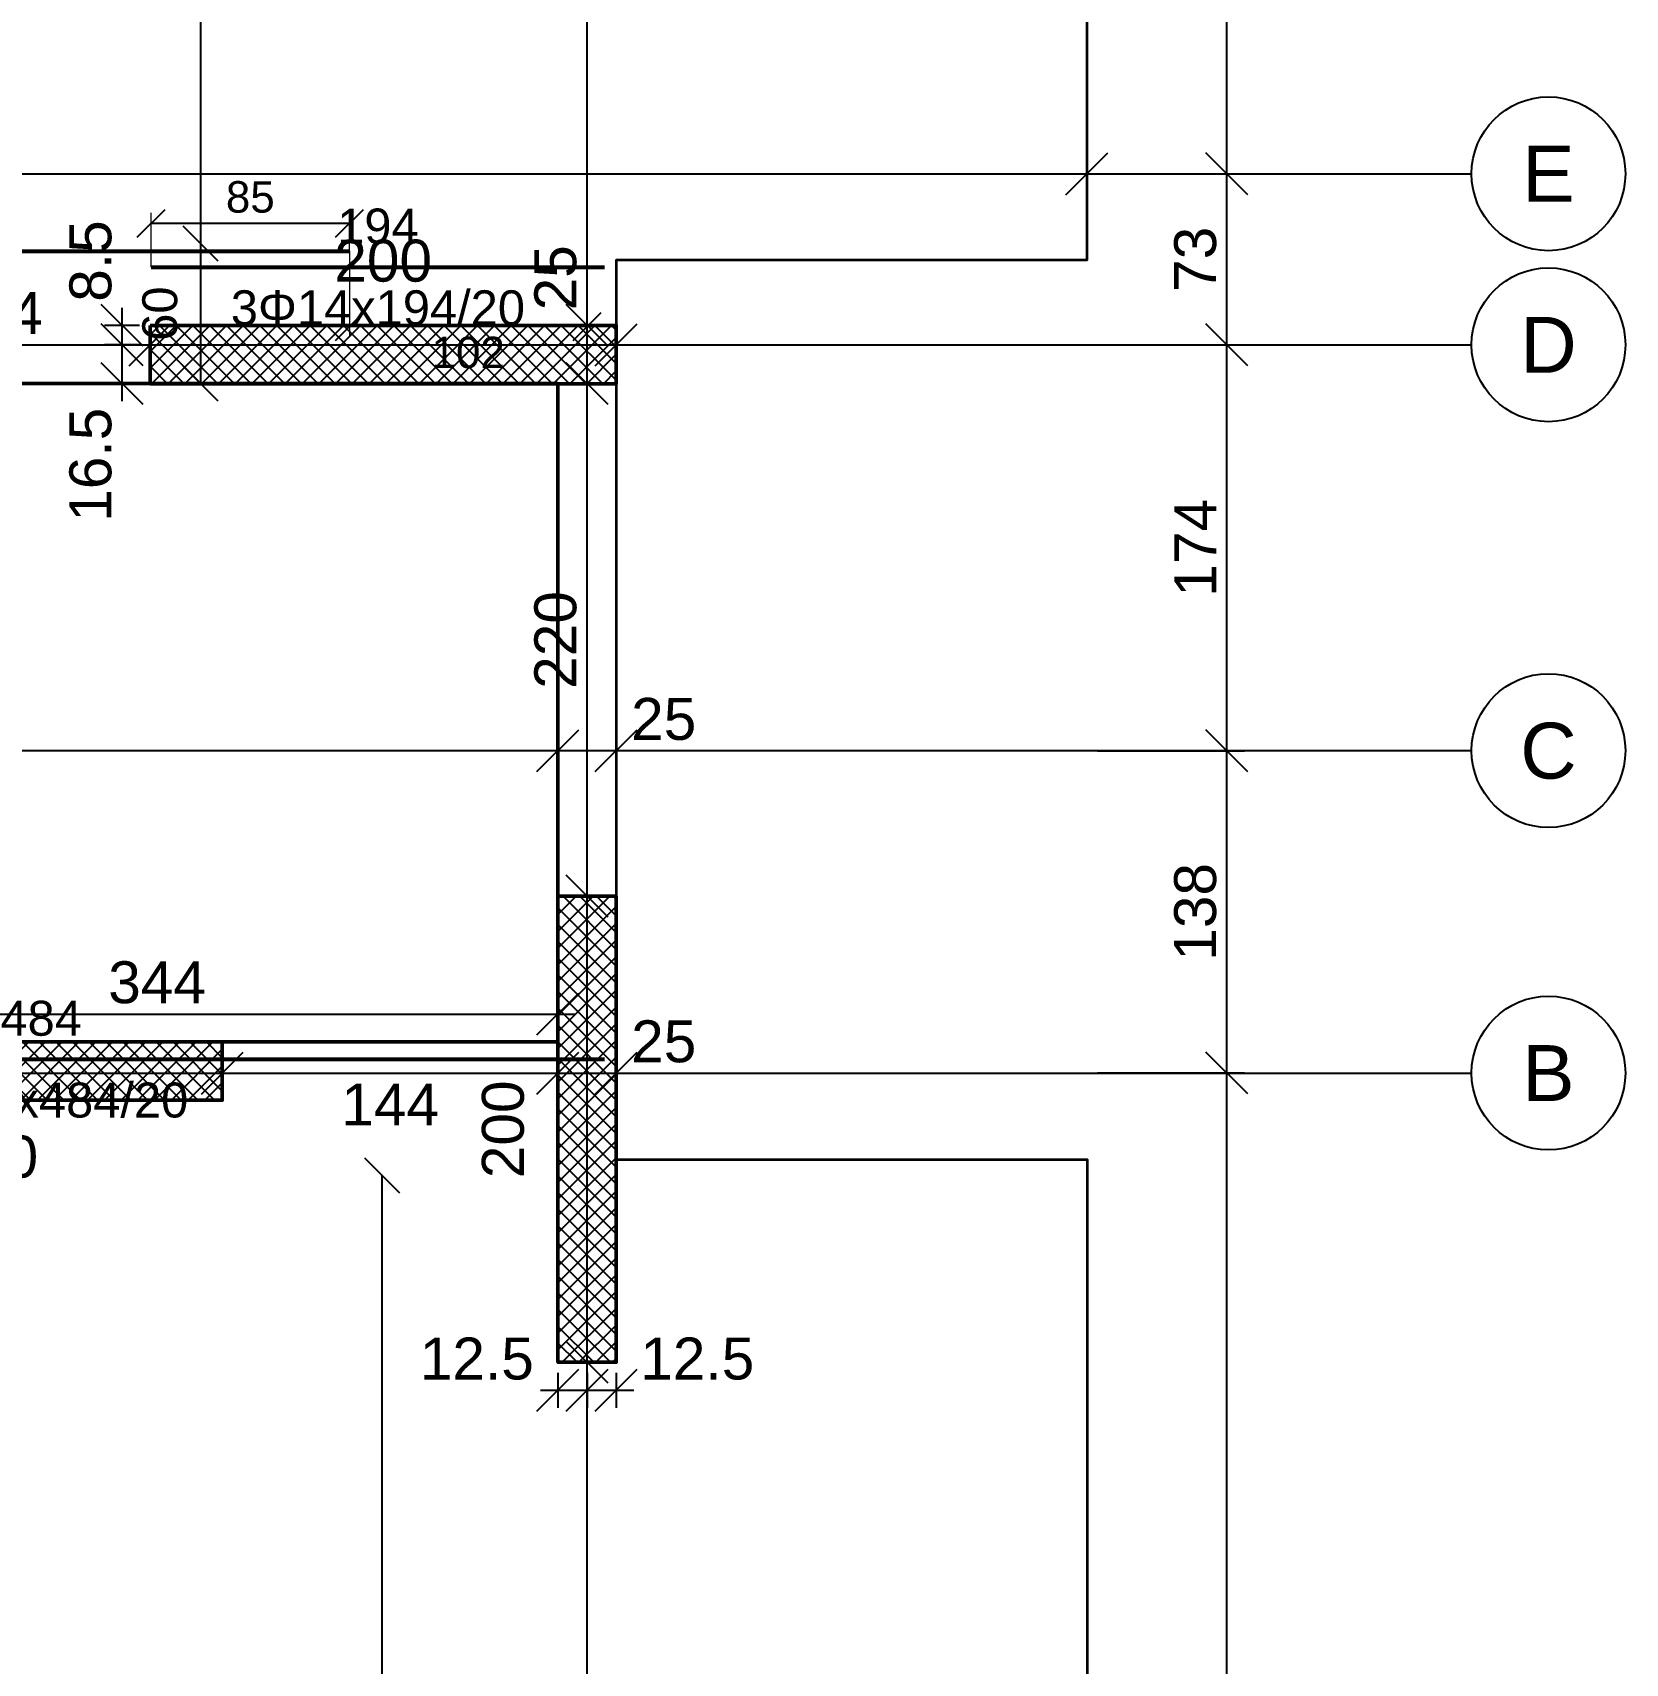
# Model space of a CAD drawing. Header units: millimetres. Extents: x -231 to 4719, y -2977 to 4533.
# Drawn here: x 1117 to 1800, y -2277 to -1577 of the extents above; entities that cross this region are included whole.
import ezdxf
from ezdxf.enums import TextEntityAlignment as Align

# ---------------------------------------------------------------- set-up
doc = ezdxf.new("R2010")
doc.units = ezdxf.units.MM
for name, color, linetype in [('FW_AXIS', 7, 'Continuous'), ('FW_DIM', 7, 'Continuous'), ('FW_WALL_HATCH', 8, 'Continuous'), ('REB_TOP_MESH_X', 5, 'Continuous'), ('REB_TOP_MESH_X_AXDIM', 5, 'Continuous'), ('REB_TOP_MESH_X_LAP', 5, 'Continuous'), ('REB_TOP_MESH_X_RANGE', 5, 'Continuous'), ('REB_TOP_MESH_X_TEXT', 5, 'Continuous')]:
    doc.layers.add(name, color=color, linetype=linetype)
for name, color, linetype, lineweight in [('OPENING', 90, 'Continuous', 50), ('SLAB', 3, 'Continuous', 35), ('WALL', 1, 'Continuous', 50)]:
    doc.layers.add(name, color=color, linetype=linetype, lineweight=lineweight)
doc.styles.add('REBAR_TXT', font='arial.ttf')
doc.styles.get("Standard").update_dxf_attribs({"font": 'arial.ttf'})
doc.dimstyles.new('FW_DIM', dxfattribs={"dimtxt": 18, "dimasz": 9, "dimexe": 7.5, "dimexo": 4.5, "dimgap": 4.5, "dimtad": 1, "dimdec": 0, "dimtxsty": 'Standard', "dimtsz": 9, "dimcen": 2.5, "dimdle": 7.5, "dimclrd": 256, "dimclre": 256, "dimclrt": 7, "dimazin": 3, "dimtfac": 1, "dimtmove": 2, "dimatfit": 3})
doc.dimstyles.new('REBAR LAP', dxfattribs={"dimtxt": 13.5, "dimasz": 2.5, "dimexe": 4.5, "dimexo": 0, "dimgap": 4.5, "dimtad": 1, "dimdec": 0, "dimtxsty": 'Standard', "dimtsz": 6, "dimcen": 2.5, "dimclrd": 6, "dimclre": 6, "dimclrt": 7, "dimazin": 3, "dimtfac": 1, "dimtmove": 2, "dimatfit": 3, "dimlwd": 25, "dimlwe": 18})
doc.dimstyles.new('REBAR M-200', dxfattribs={"dimtxt": 15, "dimasz": 15, "dimexe": 25, "dimexo": 12.5, "dimgap": 10, "dimtad": 1, "dimdec": 0, "dimtxsty": 'Standard', "dimblk": 'NONE', "dimcen": 50, "dimse1": 1, "dimse2": 1, "dimclrd": 6, "dimclre": 6, "dimclrt": 7, "dimazin": 3, "dimtfac": 1, "dimtmove": 2, "dimatfit": 3, "dimldrblk": 'NONE', "dimlwd": 53})
doc.dimstyles.new('REBAR RANGE', dxfattribs={"dimtxt": 15, "dimasz": 2.5, "dimexe": 0, "dimexo": 0, "dimgap": 10, "dimtad": 1, "dimdec": 0, "dimtxsty": 'Standard', "dimtsz": 7.5, "dimcen": 2.5, "dimse1": 1, "dimse2": 1, "dimclrd": 6, "dimclre": 6, "dimclrt": 7, "dimazin": 3, "dimtfac": 1, "dimtmove": 2, "dimatfit": 3, "dimlwd": 25})

# ---------------------------------------------------------------- blocks, each defined once
blk = doc.blocks.new('*D692')
at = {"color": 6, "lineweight": 53}
blk.add_line((878.5, -2017.62), (1362, -2017.62), dxfattribs=at)
at = {"layer": 'Defpoints'}
for p in [(878.5, -2017.62), (878.5, -2017.62), (1362, -2017.62)]:
    blk.add_point(p, dxfattribs=at)
at = {"layer": 'REB_TOP_MESH_X', "color": 7, "insert": (1120.25, -2000.12), "char_height": 15, "attachment_point": 5}
blk.add_mtext('484', dxfattribs=at)
blk = doc.blocks.new('_NONE')
blk = doc.blocks.new('*D698')
at = {"color": 6, "lineweight": 53}
blk.add_line((674.5, -1670.87), (1252.5, -1670.87), dxfattribs=at)
at = {"layer": 'Defpoints'}
for p in [(674.5, -1670.87), (674.5, -1670.87), (1252.5, -1670.87)]:
    blk.add_point(p, dxfattribs=at)
at = {"layer": 'REB_TOP_MESH_X', "color": 7, "insert": (963.5, -1653.37), "char_height": 15, "attachment_point": 5}
blk.add_mtext('578', dxfattribs=at)
blk = doc.blocks.new('*D699')
at = {"color": 6, "lineweight": 53}
blk.add_line((1167.5, -1677.62), (1362, -1677.62), dxfattribs=at)
at = {"layer": 'Defpoints'}
for p in [(1167.5, -1677.62), (1167.5, -1677.62), (1362, -1677.62)]:
    blk.add_point(p, dxfattribs=at)
at = {"layer": 'REB_TOP_MESH_X', "color": 7, "insert": (1264.75, -1660.12), "char_height": 15, "attachment_point": 5}
blk.add_mtext('194', dxfattribs=at)
blk = doc.blocks.new('_OBLIQUE')
at = {"color": 0, "linetype": 'BYBLOCK'}
blk.add_line((-0.5, -0.5), (0.5, 0.5), dxfattribs=at)
blk = doc.blocks.new('*D702')
at = {"color": 6, "lineweight": 18}
for p, q in [((1167.5, -1677.62), (1167.5, -1654.37)), ((1252.5, -1670.87), (1252.5, -1654.37))]:
    blk.add_line(p, q, dxfattribs=at)
at = {"color": 6, "lineweight": 25}
blk.add_line((1167.5, -1658.87), (1252.5, -1658.87), dxfattribs=at)
at = {"layer": 'Defpoints'}
for p in [(1167.5, -1658.87), (1252.5, -1670.87), (1167.5, -1677.62)]:
    blk.add_point(p, dxfattribs=at)
at = {"layer": 'REB_TOP_MESH_X_LAP', "color": 6, "xscale": 12, "yscale": 12}
for p in [(1167.5, -1658.87), (1252.5, -1658.87)]:
    blk.add_blockref('_OBLIQUE', p, dxfattribs=at)
at = {"layer": 'REB_TOP_MESH_X_LAP', "color": 7, "insert": (1210, -1647.62), "char_height": 13.5, "attachment_point": 5}
blk.add_mtext('85', dxfattribs=at)
blk = doc.blocks.new('*D703')
at = {"color": 6, "lineweight": 18}
for p, q in [((1252.5, -1670.87), (1252.5, -1707.62)), ((1354.5, -1670.87), (1354.5, -1707.62))]:
    blk.add_line(p, q, dxfattribs=at)
at = {"color": 6, "lineweight": 25}
blk.add_line((1354.5, -1703.12), (1252.5, -1703.12), dxfattribs=at)
at = {"layer": 'Defpoints'}
for p in [(1252.5, -1670.87), (1354.5, -1670.87), (1354.5, -1703.12)]:
    blk.add_point(p, dxfattribs=at)
at = {"layer": 'REB_TOP_MESH_X_AXDIM', "color": 6, "xscale": 12, "yscale": 12}
for p in [(1252.5, -1703.12), (1354.5, -1703.12)]:
    blk.add_blockref('_OBLIQUE', p, dxfattribs=at)
at = {"layer": 'REB_TOP_MESH_X_AXDIM', "color": 7, "insert": (1303.5, -1714.37), "char_height": 13.5, "attachment_point": 5}
blk.add_mtext('102', dxfattribs=at)
blk = doc.blocks.new('*D723')
at = {"color": 6, "lineweight": 25}
blk.add_line((1188.75, -1727.62), (1188.75, -1167.62), dxfattribs=at)
at = {"layer": 'Defpoints'}
for p in [(1188.75, -1167.62), (1188.75, -1727.62), (1188.75, -1727.62)]:
    blk.add_point(p, dxfattribs=at)
at = {"layer": 'REB_TOP_MESH_X_RANGE', "color": 6, "xscale": 15, "yscale": 15, "rotation": 90}
for p in [(1188.75, -1167.62), (1188.75, -1727.62)]:
    blk.add_blockref('_OBLIQUE', p, dxfattribs=at)
at = {"layer": 'REB_TOP_MESH_X_RANGE', "color": 7, "insert": (1171.25, -1447.62), "char_height": 15, "attachment_point": 5, "rotation": 90}
blk.add_mtext('560', dxfattribs=at)
blk = doc.blocks.new('*D725')
at = {"color": 6, "lineweight": 25}
blk.add_line((1266.62, -2567.62), (1266.62, -2067.62), dxfattribs=at)
at = {"layer": 'Defpoints'}
for p in [(1266.62, -2067.62), (1266.62, -2567.62), (1266.62, -2567.62)]:
    blk.add_point(p, dxfattribs=at)
at = {"layer": 'REB_TOP_MESH_X_RANGE', "color": 6, "xscale": 15, "yscale": 15, "rotation": 90}
for p in [(1266.62, -2067.62), (1266.62, -2567.62)]:
    blk.add_blockref('_OBLIQUE', p, dxfattribs=at)
at = {"layer": 'REB_TOP_MESH_X_RANGE', "color": 7, "insert": (1249.12, -2317.62), "char_height": 15, "attachment_point": 5, "rotation": 90}
blk.add_mtext('500', dxfattribs=at)
blk = doc.blocks.new('*D726')
at = {"color": 6, "lineweight": 25}
blk.add_line((1188.75, -1667.62), (1188.75, -1167.62), dxfattribs=at)
at = {"layer": 'Defpoints'}
for p in [(1188.75, -1167.62), (1188.75, -1667.62), (1188.75, -1667.62)]:
    blk.add_point(p, dxfattribs=at)
at = {"layer": 'REB_TOP_MESH_X_RANGE', "color": 6, "xscale": 15, "yscale": 15, "rotation": 90}
for p in [(1188.75, -1167.62), (1188.75, -1667.62)]:
    blk.add_blockref('_OBLIQUE', p, dxfattribs=at)
at = {"layer": 'REB_TOP_MESH_X_RANGE', "color": 7, "insert": (1171.25, -1417.62), "char_height": 15, "attachment_point": 5, "rotation": 90}
blk.add_mtext('500', dxfattribs=at)
blk = doc.blocks.new('*D738')
at = {"color": 6, "lineweight": 25}
blk.add_line((1188.75, -1727.62), (1188.75, -1667.62), dxfattribs=at)
at = {"layer": 'Defpoints'}
for p in [(1188.75, -1667.62), (1188.75, -1727.62), (1188.75, -1727.62)]:
    blk.add_point(p, dxfattribs=at)
at = {"layer": 'REB_TOP_MESH_X_RANGE', "color": 6, "xscale": 15, "yscale": 15, "rotation": 90}
for p in [(1188.75, -1667.62), (1188.75, -1727.62)]:
    blk.add_blockref('_OBLIQUE', p, dxfattribs=at)
at = {"layer": 'REB_TOP_MESH_X_RANGE', "color": 7, "insert": (1171.25, -1697.62), "char_height": 15, "attachment_point": 5, "rotation": 90}
blk.add_mtext('60', dxfattribs=at)
blk = doc.blocks.new('*D756')
for p, q in [((1342, -2152.18), (1342, -2167.18)), ((1354.5, -2152.18), (1354.5, -2167.18)), ((1334.5, -2159.68), (1362, -2159.68))]:
    blk.add_line(p, q)
at = {"layer": 'Defpoints'}
for p in [(1342, -2147.68), (1354.5, -2147.68), (1342, -2159.68)]:
    blk.add_point(p, dxfattribs=at)
at = {"layer": 'FW_DIM', "xscale": 18, "yscale": 18}
for p in [(1342, -2159.68), (1354.5, -2159.68)]:
    blk.add_blockref('_OBLIQUE', p, dxfattribs=at)
at = {"layer": 'FW_DIM', "color": 7, "insert": (1307.2, -2146.18), "char_height": 18, "attachment_point": 5}
blk.add_mtext('12.5', dxfattribs=at)
blk = doc.blocks.new('*D757')
for p, q in [((1354.5, -2152.18), (1354.5, -2167.18)), ((1367, -2152.18), (1367, -2167.18)), ((1347, -2159.68), (1374.5, -2159.68))]:
    blk.add_line(p, q)
at = {"layer": 'Defpoints'}
for p in [(1354.5, -2147.68), (1367, -2147.68), (1354.5, -2159.68)]:
    blk.add_point(p, dxfattribs=at)
at = {"layer": 'FW_DIM', "xscale": 18, "yscale": 18}
for p in [(1354.5, -2159.68), (1367, -2159.68)]:
    blk.add_blockref('_OBLIQUE', p, dxfattribs=at)
at = {"layer": 'FW_DIM', "color": 7, "insert": (1401.8, -2146.18), "char_height": 18, "attachment_point": 5}
blk.add_mtext('12.5', dxfattribs=at)
blk = doc.blocks.new('*D760')
for p, q in [((1155, -1735.18), (1155, -1703.51)), ((1162.5, -1711.01), (1147.5, -1711.01)), ((1162.5, -1727.68), (1147.5, -1727.68))]:
    blk.add_line(p, q)
at = {"layer": 'Defpoints'}
for p in [(1167, -1711.01), (1155, -1727.68), (1167, -1727.68)]:
    blk.add_point(p, dxfattribs=at)
at = {"layer": 'FW_DIM', "xscale": 18, "yscale": 18, "rotation": 90}
for p in [(1155, -1711.01), (1155, -1727.68)]:
    blk.add_blockref('_OBLIQUE', p, dxfattribs=at)
at = {"layer": 'FW_DIM', "color": 7, "insert": (1141.5, -1762.48), "char_height": 18, "attachment_point": 5, "rotation": 90}
blk.add_mtext('16.5', dxfattribs=at)
blk = doc.blocks.new('*D761')
for p, q in [((1155, -1718.51), (1155, -1695.15)), ((1162.5, -1702.65), (1147.5, -1702.65)), ((1162.5, -1711.01), (1147.5, -1711.01))]:
    blk.add_line(p, q)
at = {"layer": 'Defpoints'}
for p in [(1167, -1702.65), (1155, -1711.01), (1167, -1711.01)]:
    blk.add_point(p, dxfattribs=at)
at = {"layer": 'FW_DIM', "xscale": 18, "yscale": 18, "rotation": 90}
for p in [(1155, -1702.65), (1155, -1711.01)]:
    blk.add_blockref('_OBLIQUE', p, dxfattribs=at)
at = {"layer": 'FW_DIM', "color": 7, "insert": (1141.5, -1675.05), "char_height": 18, "attachment_point": 5, "rotation": 90}
blk.add_mtext('8.5', dxfattribs=at)
blk = doc.blocks.new('*D776')
for p, q in [((998.01, -2005.7), (998.01, -1990.7)), ((1342, -2005.7), (1342, -1990.7)), ((990.51, -1998.2), (1349.5, -1998.2))]:
    blk.add_line(p, q)
at = {"layer": 'Defpoints'}
for p in [(998.01, -1998.2), (998.01, -2010.2), (1342, -2010.2)]:
    blk.add_point(p, dxfattribs=at)
at = {"layer": 'FW_DIM', "xscale": 18, "yscale": 18}
for p in [(998.01, -1998.2), (1342, -1998.2)]:
    blk.add_blockref('_OBLIQUE', p, dxfattribs=at)
at = {"layer": 'FW_DIM', "color": 7, "insert": (1170.01, -1984.7), "char_height": 18, "attachment_point": 5}
blk.add_mtext('344', dxfattribs=at)
blk = doc.blocks.new('*D788')
for p, q in [((997.99, -2019.04), (997.99, -2016.04)), ((1197.99, -2019.04), (1197.99, -2016.04)), ((990.49, -2023.54), (1205.49, -2023.54))]:
    blk.add_line(p, q)
at = {"layer": 'Defpoints'}
for p in [(997.99, -2023.54), (997.99, -2023.54), (1197.99, -2023.54)]:
    blk.add_point(p, dxfattribs=at)
at = {"layer": 'FW_DIM', "xscale": 18, "yscale": 18}
for p in [(997.99, -2023.54), (1197.99, -2023.54)]:
    blk.add_blockref('_OBLIQUE', p, dxfattribs=at)
at = {"layer": 'FW_DIM', "color": 7, "insert": (1097.99, -2059.54), "char_height": 18, "attachment_point": 5}
blk.add_mtext('200', dxfattribs=at)
blk = doc.blocks.new('*D789')
for p, q in [((1197.99, -2019.04), (1197.99, -2016.04)), ((1342, -2019.04), (1342, -2016.04)), ((1190.49, -2023.54), (1349.5, -2023.54))]:
    blk.add_line(p, q)
at = {"layer": 'Defpoints'}
for p in [(1197.99, -2023.54), (1197.99, -2023.54), (1342, -2023.54)]:
    blk.add_point(p, dxfattribs=at)
at = {"layer": 'FW_DIM', "xscale": 18, "yscale": 18}
for p in [(1197.99, -2023.54), (1342, -2023.54)]:
    blk.add_blockref('_OBLIQUE', p, dxfattribs=at)
at = {"layer": 'FW_DIM', "color": 7, "insert": (1270, -2037.04), "char_height": 18, "attachment_point": 5}
blk.add_mtext('144', dxfattribs=at)
blk = doc.blocks.new('*D790')
for p, q in [((1342, -2019.04), (1342, -2016.04)), ((1367, -2019.04), (1367, -2016.04)), ((1334.5, -2023.54), (1374.5, -2023.54))]:
    blk.add_line(p, q)
at = {"layer": 'Defpoints'}
for p in [(1342, -2023.54), (1342, -2023.54), (1367, -2023.54)]:
    blk.add_point(p, dxfattribs=at)
at = {"layer": 'FW_DIM', "xscale": 18, "yscale": 18}
for p in [(1342, -2023.54), (1367, -2023.54)]:
    blk.add_blockref('_OBLIQUE', p, dxfattribs=at)
at = {"layer": 'FW_DIM', "color": 7, "insert": (1387.4, -2010.04), "char_height": 18, "attachment_point": 5}
blk.add_mtext('25', dxfattribs=at)
blk = doc.blocks.new('*D794')
for p, q in [((1342, -1880.68), (1342, -1877.68)), ((1367, -1880.68), (1367, -1877.68)), ((1334.5, -1885.18), (1374.5, -1885.18))]:
    blk.add_line(p, q)
at = {"layer": 'Defpoints'}
for p in [(1342, -1885.18), (1342, -1885.18), (1367, -1885.18)]:
    blk.add_point(p, dxfattribs=at)
at = {"layer": 'FW_DIM', "xscale": 18, "yscale": 18}
for p in [(1342, -1885.18), (1367, -1885.18)]:
    blk.add_blockref('_OBLIQUE', p, dxfattribs=at)
at = {"layer": 'FW_DIM', "color": 7, "insert": (1387.4, -1871.68), "char_height": 18, "attachment_point": 5}
blk.add_mtext('25', dxfattribs=at)
blk = doc.blocks.new('*D799')
for p, q in [((1032.99, -1706.51), (1032.99, -1703.51)), ((1167, -1706.51), (1167, -1703.51)), ((1025.49, -1711.01), (1174.5, -1711.01))]:
    blk.add_line(p, q)
at = {"layer": 'Defpoints'}
for p in [(1032.99, -1711.01), (1032.99, -1711.01), (1167, -1711.01)]:
    blk.add_point(p, dxfattribs=at)
at = {"layer": 'FW_DIM', "xscale": 18, "yscale": 18}
for p in [(1032.99, -1711.01), (1167, -1711.01)]:
    blk.add_blockref('_OBLIQUE', p, dxfattribs=at)
at = {"layer": 'FW_DIM', "color": 7, "insert": (1100, -1697.51), "char_height": 18, "attachment_point": 5}
blk.add_mtext('134', dxfattribs=at)
blk = doc.blocks.new('*D800')
for p, q in [((1167, -1706.51), (1167, -1703.51)), ((1367, -1706.51), (1367, -1703.51)), ((1159.5, -1711.01), (1374.5, -1711.01))]:
    blk.add_line(p, q)
at = {"layer": 'Defpoints'}
for p in [(1167, -1711.01), (1167, -1711.01), (1367, -1711.01)]:
    blk.add_point(p, dxfattribs=at)
at = {"layer": 'FW_DIM', "xscale": 18, "yscale": 18}
for p in [(1167, -1711.01), (1367, -1711.01)]:
    blk.add_blockref('_OBLIQUE', p, dxfattribs=at)
at = {"layer": 'FW_DIM', "color": 7, "insert": (1267, -1675.01), "char_height": 18, "attachment_point": 5}
blk.add_mtext('200', dxfattribs=at)
blk = doc.blocks.new('*D802')
for p, q in [((307.81, -1633.11), (307.81, -1630.11)), ((1568.99, -1633.11), (1568.99, -1630.11)), ((300.31, -1637.61), (1576.49, -1637.61))]:
    blk.add_line(p, q)
at = {"layer": 'Defpoints'}
for p in [(307.81, -1637.61), (307.81, -1637.61), (1568.99, -1637.61)]:
    blk.add_point(p, dxfattribs=at)
at = {"layer": 'FW_DIM', "xscale": 18, "yscale": 18}
for p in [(307.81, -1637.61), (1568.99, -1637.61)]:
    blk.add_blockref('_OBLIQUE', p, dxfattribs=at)
at = {"layer": 'FW_DIM', "color": 7, "insert": (938.4, -1624.11), "char_height": 18, "attachment_point": 5}
blk.add_mtext('1261', dxfattribs=at)
blk = doc.blocks.new('*D843')
for p, q in [((1354.5, -2470.21), (1354.5, -2140.18)), ((1350, -2147.68), (1347, -2147.68)), ((1350, -2462.71), (1347, -2462.71))]:
    blk.add_line(p, q)
at = {"layer": 'Defpoints'}
for p in [(1354.5, -2147.68), (1354.5, -2462.71), (1354.5, -2462.71)]:
    blk.add_point(p, dxfattribs=at)
at = {"layer": 'FW_DIM', "xscale": 18, "yscale": 18, "rotation": 90}
for p in [(1354.5, -2147.68), (1354.5, -2462.71)]:
    blk.add_blockref('_OBLIQUE', p, dxfattribs=at)
at = {"layer": 'FW_DIM', "color": 7, "insert": (1341, -2305.2), "char_height": 18, "attachment_point": 5, "rotation": 90}
blk.add_mtext('315', dxfattribs=at)
blk = doc.blocks.new('*D844')
for p, q in [((1354.5, -2155.18), (1354.5, -1940.18)), ((1350, -1947.68), (1347, -1947.68)), ((1350, -2147.68), (1347, -2147.68))]:
    blk.add_line(p, q)
at = {"layer": 'Defpoints'}
for p in [(1354.5, -1947.68), (1354.5, -2147.68), (1354.5, -2147.68)]:
    blk.add_point(p, dxfattribs=at)
at = {"layer": 'FW_DIM', "xscale": 18, "yscale": 18, "rotation": 90}
for p in [(1354.5, -1947.68), (1354.5, -2147.68)]:
    blk.add_blockref('_OBLIQUE', p, dxfattribs=at)
at = {"layer": 'FW_DIM', "color": 7, "insert": (1318.5, -2047.68), "char_height": 18, "attachment_point": 5, "rotation": 90}
blk.add_mtext('200', dxfattribs=at)
blk = doc.blocks.new('*D845')
for p, q in [((1354.5, -1955.18), (1354.5, -1720.18)), ((1350, -1727.68), (1347, -1727.68)), ((1350, -1947.68), (1347, -1947.68))]:
    blk.add_line(p, q)
at = {"layer": 'Defpoints'}
for p in [(1354.5, -1727.68), (1354.5, -1947.68), (1354.5, -1947.68)]:
    blk.add_point(p, dxfattribs=at)
at = {"layer": 'FW_DIM', "xscale": 18, "yscale": 18, "rotation": 90}
for p in [(1354.5, -1727.68), (1354.5, -1947.68)]:
    blk.add_blockref('_OBLIQUE', p, dxfattribs=at)
at = {"layer": 'FW_DIM', "color": 7, "insert": (1341, -1837.68), "char_height": 18, "attachment_point": 5, "rotation": 90}
blk.add_mtext('220', dxfattribs=at)
blk = doc.blocks.new('*D846')
for p, q in [((1354.5, -1735.18), (1354.5, -1695.15)), ((1350, -1702.65), (1347, -1702.65)), ((1350, -1727.68), (1347, -1727.68))]:
    blk.add_line(p, q)
at = {"layer": 'Defpoints'}
for p in [(1354.5, -1702.65), (1354.5, -1727.68), (1354.5, -1727.68)]:
    blk.add_point(p, dxfattribs=at)
at = {"layer": 'FW_DIM', "xscale": 18, "yscale": 18, "rotation": 90}
for p in [(1354.5, -1702.65), (1354.5, -1727.68)]:
    blk.add_blockref('_OBLIQUE', p, dxfattribs=at)
at = {"layer": 'FW_DIM', "color": 7, "insert": (1341, -1682.25), "char_height": 18, "attachment_point": 5, "rotation": 90}
blk.add_mtext('25', dxfattribs=at)
blk = doc.blocks.new('*D847')
for p, q in [((1354.5, -1710.15), (1354.5, -1265.22)), ((1350, -1272.72), (1347, -1272.72)), ((1350, -1702.65), (1347, -1702.65))]:
    blk.add_line(p, q)
at = {"layer": 'Defpoints'}
for p in [(1354.5, -1272.72), (1354.5, -1702.65), (1354.5, -1702.65)]:
    blk.add_point(p, dxfattribs=at)
at = {"layer": 'FW_DIM', "xscale": 18, "yscale": 18, "rotation": 90}
for p in [(1354.5, -1272.72), (1354.5, -1702.65)]:
    blk.add_blockref('_OBLIQUE', p, dxfattribs=at)
at = {"layer": 'FW_DIM', "color": 7, "insert": (1341, -1487.69), "char_height": 18, "attachment_point": 5, "rotation": 90}
blk.add_mtext('430', dxfattribs=at)
blk = doc.blocks.new('*D875')
for p, q in [((1629.04, -2647.21), (1629.04, -2016.01)), ((1573.54, -2023.51), (1636.54, -2023.51)), ((1573.54, -2639.71), (1636.54, -2639.71))]:
    blk.add_line(p, q)
at = {"layer": 'Defpoints'}
for p in [(1569.04, -2023.51), (1569.04, -2639.71), (1629.04, -2639.71)]:
    blk.add_point(p, dxfattribs=at)
at = {"layer": 'FW_DIM', "xscale": 18, "yscale": 18, "rotation": 90}
for p in [(1629.04, -2023.51), (1629.04, -2639.71)]:
    blk.add_blockref('_OBLIQUE', p, dxfattribs=at)
at = {"layer": 'FW_DIM', "color": 7, "insert": (1615.54, -2331.61), "char_height": 18, "attachment_point": 5, "rotation": 90}
blk.add_mtext('616', dxfattribs=at)
blk = doc.blocks.new('*D876')
for p, q in [((1629.04, -2031.01), (1629.04, -1877.71)), ((1573.54, -1885.21), (1636.54, -1885.21)), ((1573.54, -2023.51), (1636.54, -2023.51))]:
    blk.add_line(p, q)
at = {"layer": 'Defpoints'}
for p in [(1569.04, -1885.21), (1569.04, -2023.51), (1629.04, -2023.51)]:
    blk.add_point(p, dxfattribs=at)
at = {"layer": 'FW_DIM', "xscale": 18, "yscale": 18, "rotation": 90}
for p in [(1629.04, -1885.21), (1629.04, -2023.51)]:
    blk.add_blockref('_OBLIQUE', p, dxfattribs=at)
at = {"layer": 'FW_DIM', "color": 7, "insert": (1615.54, -1954.36), "char_height": 18, "attachment_point": 5, "rotation": 90}
blk.add_mtext('138', dxfattribs=at)
blk = doc.blocks.new('*D877')
for p, q in [((1629.04, -1892.71), (1629.04, -1703.51)), ((1573.54, -1711.01), (1636.54, -1711.01)), ((1573.54, -1885.21), (1636.54, -1885.21))]:
    blk.add_line(p, q)
at = {"layer": 'Defpoints'}
for p in [(1569.04, -1711.01), (1569.04, -1885.21), (1629.04, -1885.21)]:
    blk.add_point(p, dxfattribs=at)
at = {"layer": 'FW_DIM', "xscale": 18, "yscale": 18, "rotation": 90}
for p in [(1629.04, -1711.01), (1629.04, -1885.21)]:
    blk.add_blockref('_OBLIQUE', p, dxfattribs=at)
at = {"layer": 'FW_DIM', "color": 7, "insert": (1615.54, -1798.11), "char_height": 18, "attachment_point": 5, "rotation": 90}
blk.add_mtext('174', dxfattribs=at)
blk = doc.blocks.new('*D878')
for p, q in [((1629.04, -1718.51), (1629.04, -1630.11)), ((1573.54, -1637.61), (1636.54, -1637.61)), ((1573.54, -1711.01), (1636.54, -1711.01))]:
    blk.add_line(p, q)
at = {"layer": 'Defpoints'}
for p in [(1569.04, -1637.61), (1569.04, -1711.01), (1629.04, -1711.01)]:
    blk.add_point(p, dxfattribs=at)
at = {"layer": 'FW_DIM', "xscale": 18, "yscale": 18, "rotation": 90}
for p in [(1629.04, -1637.61), (1629.04, -1711.01)]:
    blk.add_blockref('_OBLIQUE', p, dxfattribs=at)
at = {"layer": 'FW_DIM', "color": 7, "insert": (1615.54, -1674.31), "char_height": 18, "attachment_point": 5, "rotation": 90}
blk.add_mtext('73', dxfattribs=at)
blk = doc.blocks.new('*D879')
for p, q in [((1629.04, -1645.11), (1629.04, -1397.71)), ((1573.54, -1405.21), (1636.54, -1405.21)), ((1573.54, -1637.61), (1636.54, -1637.61))]:
    blk.add_line(p, q)
at = {"layer": 'Defpoints'}
for p in [(1569.04, -1405.21), (1569.04, -1637.61), (1629.04, -1637.61)]:
    blk.add_point(p, dxfattribs=at)
at = {"layer": 'FW_DIM', "xscale": 18, "yscale": 18, "rotation": 90}
for p in [(1629.04, -1405.21), (1629.04, -1637.61)]:
    blk.add_blockref('_OBLIQUE', p, dxfattribs=at)
at = {"layer": 'FW_DIM', "color": 7, "insert": (1615.54, -1521.41), "char_height": 18, "attachment_point": 5, "rotation": 90}
blk.add_mtext('232', dxfattribs=at)

msp = doc.modelspace()

# ---------------------------------------------------------------- hatches: boundary and pattern name
at = {"layer": 'FW_WALL_HATCH'}
h = msp.add_hatch(dxfattribs=at)
h.set_pattern_fill('ANSI37', scale=1.6)
h.paths.add_polyline_path([(1167, -1702.65), (1367, -1702.65), (1367, -1727.68), (1167, -1727.68), (1167, -1702.65)])
h = msp.add_hatch(dxfattribs=at)
h.set_pattern_fill('ANSI37', scale=1.6)
h.paths.add_polyline_path([(1367, -1947.68), (1367, -2147.68), (1342, -2147.68), (1342, -1947.68), (1367, -1947.68)])
h = msp.add_hatch(dxfattribs=at)
h.set_pattern_fill('ANSI37', scale=1.6)
h.paths.add_polyline_path([(997.99, -2035.21), (997.99, -2010.2), (1197.99, -2010.2), (1197.99, -2035.21), (997.99, -2035.21)])

# ---------------------------------------------------------------- linework, layer by layer
at = {"layer": 'FW_AXIS', "color": 8}
for p, q in [((1354.5, -2662.71), (1354.5, -1072.72)), ((0, -1637.61), (1569.04, -1637.61)), ((0, -1711.01), (1569.04, -1711.01)), ((0, -1885.18), (1569.04, -1885.18)), ((0, -2023.54), (1569.04, -2023.54))]:
    msp.add_line(p, q, dxfattribs=at)
at = {"layer": 'FW_AXIS', "linetype": 'CONTINUOUS'}
for p, q in [((1569.04, -1637.61), (1734.04, -1637.61)), ((1569.04, -1711.01), (1734.04, -1711.01)), ((1569.04, -1885.18), (1734.04, -1885.18)), ((1569.04, -2023.54), (1734.04, -2023.54))]:
    msp.add_line(p, q, dxfattribs=at)
at = {"layer": 'FW_AXIS'}
for centre in [(1767.04, -1637.61), (1767.04, -1711.01), (1767.04, -1885.18), (1767.04, -2023.54)]:
    msp.add_circle(centre, 33, dxfattribs=at)
at = {"layer": 'OPENING'}
msp.add_lwpolyline([(998.01, -1727.67), (1342, -1727.67), (1342, -2010.2), (998.01, -2010.2)], close=True, dxfattribs=at)
at = {"layer": 'SLAB'}
msp.add_lwpolyline([(466.99, -1072.72), (1367, -1072.85), (1366.99, -1170.72), (1568.99, -1170.72), (1568.99, -1674.7), (1367, -1674.7), (1367, -2060.68), (1569.04, -2060.68), (1569.04, -2564.71), (1367, -2564.71), (1367, -2662.71), (147, -2640.01), (147, -2542.06), (0, -2542.06), (0, -1775.72), (202.2, -1775.72), (202.2, -1737.04), (354.91, -1480.07), (265.01, -1480.07), (265.01, -1170.83), (466.99, -1170.83), (466.99, -1072.72)], dxfattribs=at)
at = {"layer": 'WALL'}
for points in [[(1167, -1702.65), (1367, -1702.65), (1367, -1727.68), (1167, -1727.68)], [(1367, -1947.68), (1342, -1947.68), (1342, -2147.68), (1367, -2147.68)], [(997.99, -2010.2), (1197.99, -2010.2), (1197.99, -2035.21), (997.99, -2035.21)]]:
    msp.add_lwpolyline(points, close=True, dxfattribs=at)

# ---------------------------------------------------------------- texts
at = {"layer": 'FW_AXIS', "color": 7, "style": 'REBAR_TXT'}
for s, p in [('E', (1767.04, -1637.61)), ('D', (1767.04, -1711.01)), ('C', (1767.04, -1885.18)), ('B', (1767.04, -2023.54))]:
    msp.add_text(s, height=24, dxfattribs=at).set_placement(p, align=Align.MIDDLE_CENTER)
at = {"layer": 'REB_TOP_MESH_X_TEXT', "color": 7, "style": 'REBAR_TXT'}
for s, p in [('3Φ14x194/20', (1264.75, -1687.62)), ('3Φ14x484/20', (1120.25, -2027.62))]:
    msp.add_text(s, height=15, dxfattribs=at).set_placement(p, align=Align.TOP_CENTER)

# ---------------------------------------------------------------- dimensions: what is measured, and where the dimension line sits
at = {"layer": 'FW_DIM'}
for base, p1, p2, text, picture, middle in [((1354.5, -1702.65), (1354.5, -1702.65), (1354.5, -1272.72), '430', '*D847', (1341, -1487.69)), ((1155, -1711.01), (1167, -1711.01), (1167, -1702.65), '8.5', '*D761', (1141.5, -1675.05)), ((1354.5, -1727.68), (1354.5, -1727.68), (1354.5, -1702.65), '25', '*D846', (1341, -1682.25)), ((1155, -1727.68), (1167, -1727.68), (1167, -1711.01), '16.5', '*D760', (1141.5, -1762.48)), ((1354.5, -1947.68), (1354.5, -1947.68), (1354.5, -1727.68), '220', '*D845', (1341, -1837.68)), ((1354.5, -2147.68), (1354.5, -2147.68), (1354.5, -1947.68), '200', '*D844', (1318.5, -2047.68)), ((1354.5, -2462.71), (1354.5, -2462.71), (1354.5, -2147.68), '315', '*D843', (1341, -2305.2))]:
    dim = msp.add_linear_dim(base=base, p1=p1, p2=p2, angle=90, text=text, dimstyle='FW_DIM', override={"dimtmove": 2}, dxfattribs=at)
    dim.commit()
    dim.dimension.update_dxf_attribs({"geometry": picture, "text_midpoint": middle, "dimtype": 160})
for base, p1, p2, picture, middle in [((1629.04, -1637.61), (1569.04, -1637.61), (1569.04, -1405.21), '*D879', (1615.54, -1521.41)), ((1629.04, -1711.01), (1569.04, -1711.01), (1569.04, -1637.61), '*D878', (1615.54, -1674.31)), ((1629.04, -1885.21), (1569.04, -1885.21), (1569.04, -1711.01), '*D877', (1615.54, -1798.11)), ((1629.04, -2023.51), (1569.04, -2023.51), (1569.04, -1885.21), '*D876', (1615.54, -1954.36)), ((1629.04, -2639.71), (1569.04, -2639.71), (1569.04, -2023.51), '*D875', (1615.54, -2331.61))]:
    dim = msp.add_linear_dim(base=base, p1=p1, p2=p2, angle=90, dimstyle='FW_DIM', dxfattribs=at)
    dim.commit()
    dim.dimension.update_dxf_attribs({"geometry": picture, "text_midpoint": middle})
for base, p1, p2, text, picture, middle in [((307.81, -1637.61), (307.81, -1637.61), (1568.99, -1637.61), '1261', '*D802', (938.4, -1624.11)), ((1167, -1711.01), (1167, -1711.01), (1367, -1711.01), '200', '*D800', (1267, -1675.01)), ((1032.99, -1711.01), (1032.99, -1711.01), (1167, -1711.01), '134', '*D799', (1100, -1697.51)), ((1342, -1885.18), (1342, -1885.18), (1367, -1885.18), '25', '*D794', (1387.4, -1871.68)), ((998.01, -1998.2), (998.01, -2010.2), (1342, -2010.2), '344', '*D776', (1170.01, -1984.7)), ((1342, -2023.54), (1342, -2023.54), (1367, -2023.54), '25', '*D790', (1387.4, -2010.04)), ((997.99, -2023.54), (997.99, -2023.54), (1197.99, -2023.54), '200', '*D788', (1097.99, -2059.54)), ((1197.99, -2023.54), (1197.99, -2023.54), (1342, -2023.54), '144', '*D789', (1270, -2037.04)), ((1342, -2159.68), (1342, -2147.68), (1354.5, -2147.68), '12.5', '*D756', (1307.2, -2146.18)), ((1354.5, -2159.68), (1354.5, -2147.68), (1367, -2147.68), '12.5', '*D757', (1401.8, -2146.18))]:
    dim = msp.add_linear_dim(base=base, p1=p1, p2=p2, text=text, dimstyle='FW_DIM', override={"dimtmove": 2}, dxfattribs=at)
    dim.commit()
    dim.dimension.update_dxf_attribs({"geometry": picture, "text_midpoint": middle, "dimtype": 160})
at = {"layer": 'REB_TOP_MESH_X'}
for base, p1, p2, picture, middle in [((674.5, -1670.87), (674.5, -1670.87), (1252.5, -1670.87), '*D698', (963.5, -1653.37)), ((1167.5, -1677.62094326), (1167.5, -1677.62094326), (1362, -1677.62094326), '*D699', (1264.75, -1660.12094326)), ((878.5, -2017.62094326), (878.5, -2017.62094326), (1362, -2017.62094326), '*D692', (1120.25, -2000.12094326))]:
    dim = msp.add_linear_dim(base=base, p1=p1, p2=p2, dimstyle='REBAR M-200', dxfattribs=at)
    dim.commit()
    dim.dimension.update_dxf_attribs({"geometry": picture, "text_midpoint": middle})
at = {"layer": 'REB_TOP_MESH_X_AXDIM'}
dim = msp.add_linear_dim(base=(1354.5, -1703.12), p1=(1354.5, -1670.87), p2=(1252.5, -1670.87), dimstyle='REBAR LAP', dxfattribs=at)
dim.commit()
dim.dimension.update_dxf_attribs({"geometry": '*D703', "text_midpoint": (1303.5, -1714.37)})
at = {"layer": 'REB_TOP_MESH_X_LAP'}
dim = msp.add_linear_dim(base=(1167.5, -1658.87), p1=(1167.5, -1677.62), p2=(1252.5, -1670.87), dimstyle='REBAR LAP', dxfattribs=at)
dim.commit()
dim.dimension.update_dxf_attribs({"geometry": '*D702', "text_midpoint": (1210, -1647.62)})
at = {"layer": 'REB_TOP_MESH_X_RANGE'}
for base, p1, p2, picture, middle in [((1188.75, -1727.62), (1188.75, -1727.62), (1188.75, -1167.62), '*D723', (1171.25, -1447.62)), ((1188.75, -1667.62), (1188.75, -1667.62), (1188.75, -1167.62), '*D726', (1171.25, -1417.62)), ((1188.75, -1727.62), (1188.75, -1727.62), (1188.75, -1667.62), '*D738', (1171.25, -1697.62)), ((1266.62, -2567.62), (1266.62, -2567.62), (1266.62, -2067.62), '*D725', (1249.12, -2317.62))]:
    dim = msp.add_linear_dim(base=base, p1=p1, p2=p2, angle=90, dimstyle='REBAR RANGE', dxfattribs=at)
    dim.commit()
    dim.dimension.update_dxf_attribs({"geometry": picture, "text_midpoint": middle})

doc.saveas('drawing.dxf')
